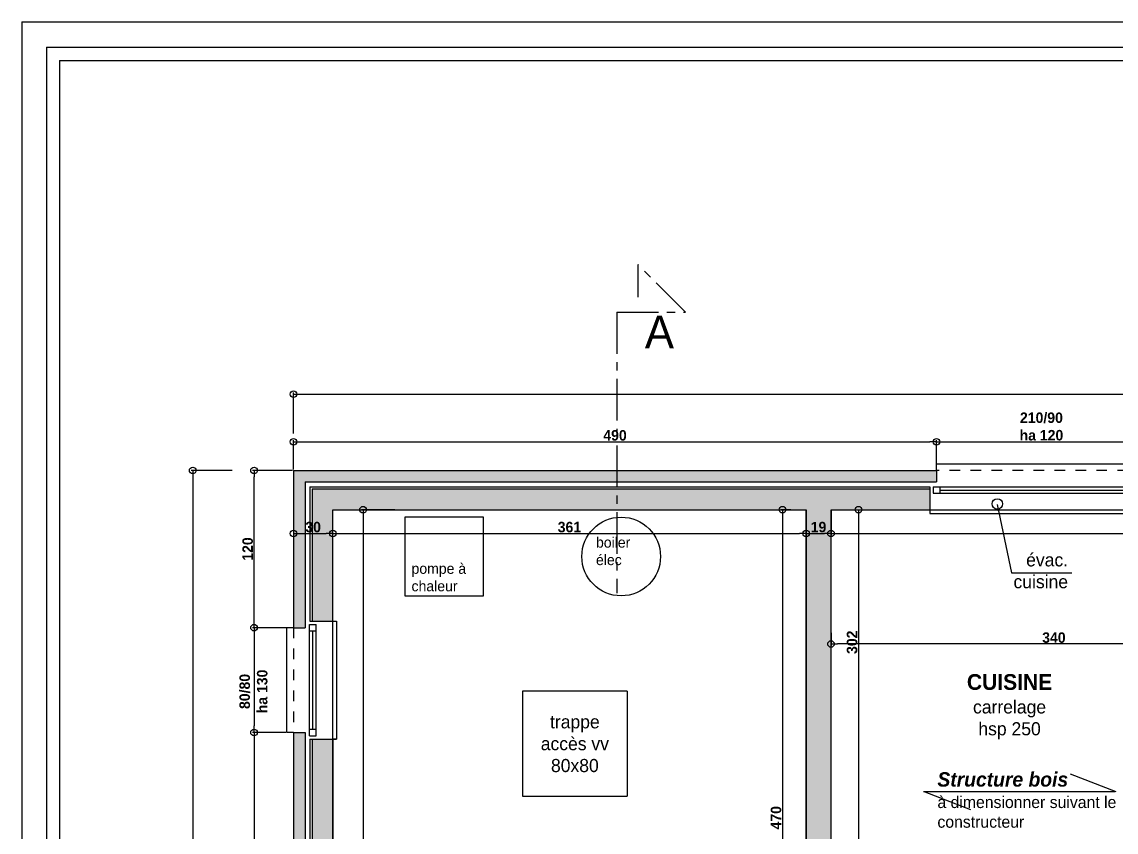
# Model space of a CAD drawing. Header units: millimetres. Extents: x -44462 to 306987, y -116160 to 12874.
# Drawn here: x 4042 to 4877, y -36969 to -36351 of the extents above; entities that cross this region are included whole.
import ezdxf

# ---------------------------------------------------------------- set-up
doc = ezdxf.new("R2010")
doc.units = ezdxf.units.MM
doc.header["$PDMODE"] = 35
doc.header["$PDSIZE"] = 10
doc.linetypes.add('AXES', pattern=[50.8, 31.75, -6.35, 6.35, -6.35])
doc.linetypes.add('TRAIT_4', pattern=[20, 10, -10])
for name, color, linetype in [('400._Implantation', 2, 'Continuous'), ('AVP_HACHURES', 8, 'Continuous'), ('BLANC', 7, 'Continuous'), ('chassis fen.portes', 1, 'Continuous'), ('COTES', 1, 'Continuous'), ('COULEUR 8', 8, 'Continuous'), ('CYAN', 4, 'Continuous'), ('D_______TX', 2, 'Continuous'), ('EGOUTTAGE', 6, 'Continuous'), ('JAUNE', 2, 'Continuous'), ('MURS', 7, 'Continuous'), ('ROUGE', 1, 'Continuous'), ('TEXTE', 1, 'Continuous')]:
    doc.layers.add(name, color=color, linetype=linetype)
doc.layers.add('SURFACE', color=5, linetype='Continuous', plot=False)
doc.styles.add('century', font='GOTHIC.TTF', dxfattribs={"height": 12})
doc.styles.add('CENTURY GOTHIC', font='GOTHIC.TTF')
doc.styles.add('Century Gothic Gras', font='GOTHICB.TTF')
doc.dimstyles.new('1-50', dxfattribs={"dimtxt": 8, "dimasz": 5, "dimexe": 1.25, "dimexo": 0.625, "dimtad": 1, "dimdec": 0, "dimtxsty": 'Century Gothic Gras', "dimblk": 'ORIGIN', "dimcen": 5, "dimclrd": 8, "dimclre": 5, "dimclrt": 6, "dimadec": 0, "dimazin": 0, "dimtfac": 1, "dimtdec": 0, "dimtmove": 0, "dimatfit": 3, "dimfxl": 0, "dimarcsym": 0})

# ---------------------------------------------------------------- blocks, each defined once
blk = doc.blocks.new('_Origin')
at = {"color": 0, "linetype": 'Continuous', "lineweight": -2}
blk.add_line((0, 0), (-1, 0), dxfattribs=at)
blk.add_circle((0, 0), 0.5, dxfattribs=at)
blk = doc.blocks.new('*D184')
at = {"layer": 'COTES', "color": 5, "lineweight": -2}
for p, q in [((4248.61, -36813.08), (4217.9, -36813.08)), ((4243.46, -36893.08), (4217.9, -36893.08))]:
    blk.add_line(p, q, dxfattribs=at)
at = {"layer": 'COTES', "color": 8, "lineweight": -2}
blk.add_line((4219.15, -36818.08), (4219.15, -36888.08), dxfattribs=at)
at = {"layer": 'Defpoints', "color": 0}
for p in [(4249.24, -36813.08), (4219.15, -36893.08), (4244.08, -36893.08)]:
    blk.add_point(p, dxfattribs=at)
at = {"layer": 'COTES', "color": 8, "lineweight": -2, "xscale": 5, "yscale": 5, "zscale": 5}
for p, rotation in [((4219.15, -36813.08), 90), ((4219.15, -36893.08), 270)]:
    blk.add_blockref('_Origin', p, dxfattribs=dict(at, rotation=rotation))
at = {"layer": 'COTES', "color": 6, "insert": (4218.77, -36861.73), "char_height": 8, "attachment_point": 5, "rotation": 90, "style": 'Century Gothic Gras'}
blk.add_mtext('80/80\\Pha 130', dxfattribs=at)
blk = doc.blocks.new('*D185')
at = {"layer": 'COTES', "color": 5, "lineweight": -2}
for p, q in [((4243.46, -36893.08), (4217.9, -36893.08)), ((4248.61, -37403.18), (4217.9, -37403.18))]:
    blk.add_line(p, q, dxfattribs=at)
at = {"layer": 'COTES', "color": 8, "lineweight": -2}
blk.add_line((4219.15, -36898.08), (4219.15, -37398.18), dxfattribs=at)
at = {"layer": 'Defpoints', "color": 0}
for p in [(4244.08, -36893.08), (4219.15, -37403.18), (4249.24, -37403.18)]:
    blk.add_point(p, dxfattribs=at)
at = {"layer": 'COTES', "color": 8, "lineweight": -2, "xscale": 5, "yscale": 5, "zscale": 5}
for p, rotation in [((4219.15, -36893.08), 90), ((4219.15, -37403.18), 270)]:
    blk.add_blockref('_Origin', p, dxfattribs=dict(at, rotation=rotation))
at = {"layer": 'COTES', "color": 6, "insert": (4214.32, -37148.13), "char_height": 8, "attachment_point": 5, "rotation": 90, "style": 'Century Gothic Gras'}
blk.add_mtext('510', dxfattribs=at)
blk = doc.blocks.new('*D186')
at = {"layer": 'COTES', "color": 5, "lineweight": -2}
for p, q in [((4202.37, -36693.08), (4171.12, -36693.08)), ((4202.37, -37403.08), (4171.12, -37403.08))]:
    blk.add_line(p, q, dxfattribs=at)
at = {"layer": 'COTES', "color": 8, "lineweight": -2}
blk.add_line((4172.37, -36698.08), (4172.37, -37398.08), dxfattribs=at)
at = {"layer": 'Defpoints', "color": 0}
for p in [(4249.24, -36693.08), (4172.37, -37403.08), (4257.06, -37403.08)]:
    blk.add_point(p, dxfattribs=at)
at = {"layer": 'COTES', "color": 8, "lineweight": -2, "xscale": 5, "yscale": 5, "zscale": 5}
for p, rotation in [((4172.37, -36693.08), 90), ((4172.37, -37403.08), 270)]:
    blk.add_blockref('_Origin', p, dxfattribs=dict(at, rotation=rotation))
at = {"layer": 'COTES', "color": 6, "insert": (4167.55, -37048.08), "char_height": 8, "attachment_point": 5, "rotation": 90, "style": 'Century Gothic Gras'}
blk.add_mtext('710', dxfattribs=at)
blk = doc.blocks.new('*D84')
at = {"layer": 'COTES', "color": 5, "lineweight": -2}
for p, q in [((4326.67, -36723.08), (4301.04, -36723.08)), ((4279.86, -37373.08), (4303.54, -37373.08))]:
    blk.add_line(p, q, dxfattribs=at)
at = {"layer": 'COTES', "color": 8, "lineweight": -2}
blk.add_line((4302.29, -36728.08), (4302.29, -37368.08), dxfattribs=at)
at = {"layer": 'Defpoints', "color": 0}
for p in [(4327.29, -36723.08), (4279.24, -37373.08), (4302.29, -37373.08)]:
    blk.add_point(p, dxfattribs=at)
at = {"layer": 'COTES', "color": 8, "lineweight": -2, "xscale": 5, "yscale": 5, "zscale": 5}
for p, rotation in [((4302.29, -36723.08), 90), ((4302.29, -37373.08), 270)]:
    blk.add_blockref('_Origin', p, dxfattribs=dict(at, rotation=rotation))
at = {"layer": 'COTES', "color": 6, "insert": (4297.47, -37048.08), "char_height": 8, "attachment_point": 5, "rotation": 90, "style": 'Century Gothic Gras'}
blk.add_mtext('650', dxfattribs=at)
blk = doc.blocks.new('*D187')
at = {"layer": 'COTES', "color": 5, "lineweight": -2}
for p, q in [((4249.24, -36664.96), (4249.24, -36633.71)), ((5709.24, -36664.96), (5709.24, -36633.71))]:
    blk.add_line(p, q, dxfattribs=at)
at = {"layer": 'COTES', "color": 8, "lineweight": -2}
blk.add_line((4254.24, -36634.96), (5704.24, -36634.96), dxfattribs=at)
at = {"layer": 'Defpoints', "color": 0}
for p in [(5709.24, -36634.96), (4249.24, -36693.08), (5709.24, -36693.08)]:
    blk.add_point(p, dxfattribs=at)
at = {"layer": 'COTES', "color": 8, "lineweight": -2, "xscale": 5, "yscale": 5, "zscale": 5, "rotation": 180}
blk.add_blockref('_Origin', (4249.24, -36634.96), dxfattribs=at)
at = {"layer": 'COTES', "color": 8, "lineweight": -2, "xscale": 5, "yscale": 5, "zscale": 5}
blk.add_blockref('_Origin', (5709.24, -36634.96), dxfattribs=at)
at = {"layer": 'COTES', "color": 6, "insert": (4979.24, -36630.13), "char_height": 8, "attachment_point": 5, "style": 'Century Gothic Gras'}
blk.add_mtext('1460', dxfattribs=at)
blk = doc.blocks.new('*D189')
at = {"layer": 'COTES', "color": 5, "lineweight": -2}
for p, q in [((4249.24, -36692.46), (4249.24, -36670.01)), ((4739.74, -36689.96), (4739.74, -36670.01))]:
    blk.add_line(p, q, dxfattribs=at)
at = {"layer": 'COTES', "color": 8, "lineweight": -2}
blk.add_line((4254.24, -36671.26), (4734.74, -36671.26), dxfattribs=at)
at = {"layer": 'Defpoints', "color": 0}
for p in [(4739.74, -36671.26), (4249.24, -36693.08), (4739.74, -36690.58)]:
    blk.add_point(p, dxfattribs=at)
at = {"layer": 'COTES', "color": 8, "lineweight": -2, "xscale": 5, "yscale": 5, "zscale": 5, "rotation": 180}
blk.add_blockref('_Origin', (4249.24, -36671.26), dxfattribs=at)
at = {"layer": 'COTES', "color": 8, "lineweight": -2, "xscale": 5, "yscale": 5, "zscale": 5}
blk.add_blockref('_Origin', (4739.74, -36671.26), dxfattribs=at)
at = {"layer": 'COTES', "color": 6, "insert": (4494.49, -36666.43), "char_height": 8, "attachment_point": 5, "style": 'Century Gothic Gras'}
blk.add_mtext('490', dxfattribs=at)
blk = doc.blocks.new('*D197')
at = {"layer": 'COTES', "color": 5, "lineweight": -2}
for p, q in [((4248.61, -36693.08), (4217.9, -36693.08)), ((4248.61, -36813.08), (4217.9, -36813.08))]:
    blk.add_line(p, q, dxfattribs=at)
at = {"layer": 'COTES', "color": 8, "lineweight": -2}
blk.add_line((4219.15, -36808.08), (4219.15, -36698.08), dxfattribs=at)
at = {"layer": 'Defpoints', "color": 0}
for p in [(4219.15, -36693.08), (4249.24, -36693.08), (4249.24, -36813.08)]:
    blk.add_point(p, dxfattribs=at)
at = {"layer": 'COTES', "color": 8, "lineweight": -2, "xscale": 5, "yscale": 5, "zscale": 5}
for p, rotation in [((4219.15, -36693.08), 90), ((4219.15, -36813.08), 270)]:
    blk.add_blockref('_Origin', p, dxfattribs=dict(at, rotation=rotation))
at = {"layer": 'COTES', "color": 6, "insert": (4214.32, -36753.08), "char_height": 8, "attachment_point": 5, "rotation": 90, "style": 'Century Gothic Gras'}
blk.add_mtext('120', dxfattribs=at)
blk = doc.blocks.new('*D198')
at = {"layer": 'COTES', "color": 5, "lineweight": -2}
for p, q in [((4676.31, -36723.08), (4681.42, -36723.08)), ((4676.31, -37025.32), (4681.42, -37025.32))]:
    blk.add_line(p, q, dxfattribs=at)
at = {"layer": 'COTES', "color": 8, "lineweight": -2}
blk.add_line((4680.17, -36728.08), (4680.17, -37020.32), dxfattribs=at)
at = {"layer": 'Defpoints', "color": 0}
for p in [(4675.69, -36723.08), (4675.69, -37025.32), (4680.17, -37025.32)]:
    blk.add_point(p, dxfattribs=at)
at = {"layer": 'COTES', "color": 8, "lineweight": -2, "xscale": 5, "yscale": 5, "zscale": 5}
for p, rotation in [((4680.17, -36723.08), 90), ((4680.17, -37025.32), 270)]:
    blk.add_blockref('_Origin', p, dxfattribs=dict(at, rotation=rotation))
at = {"layer": 'COTES', "color": 6, "insert": (4675.34, -36824.2), "char_height": 8, "attachment_point": 5, "rotation": 90, "style": 'Century Gothic Gras'}
blk.add_mtext('302', dxfattribs=at)
blk = doc.blocks.new('*D49')
at = {"layer": 'COTES', "color": 5, "lineweight": -2}
for p, q in [((4628.61, -36723.08), (4620.92, -36723.08)), ((4639.61, -37193.08), (4620.92, -37193.08))]:
    blk.add_line(p, q, dxfattribs=at)
at = {"layer": 'COTES', "color": 8, "lineweight": -2}
blk.add_line((4622.17, -36728.08), (4622.17, -37188.08), dxfattribs=at)
at = {"layer": 'Defpoints', "color": 0}
for p in [(4629.24, -36723.08), (4622.17, -37193.08), (4640.24, -37193.08)]:
    blk.add_point(p, dxfattribs=at)
at = {"layer": 'COTES', "color": 8, "lineweight": -2, "xscale": 5, "yscale": 5, "zscale": 5}
for p, rotation in [((4622.17, -36723.08), 90), ((4622.17, -37193.08), 270)]:
    blk.add_blockref('_Origin', p, dxfattribs=dict(at, rotation=rotation))
at = {"layer": 'COTES', "color": 6, "insert": (4617.35, -36958.08), "char_height": 8, "attachment_point": 5, "rotation": 90, "style": 'Century Gothic Gras'}
blk.add_mtext('470', dxfattribs=at)
blk = doc.blocks.new('*D50')
at = {"layer": 'COTES', "color": 5, "lineweight": -2}
for p, q in [((4739.74, -36679.36), (4739.74, -36670.01)), ((4949.74, -36679.36), (4949.74, -36670.01))]:
    blk.add_line(p, q, dxfattribs=at)
at = {"layer": 'COTES', "color": 8, "lineweight": -2}
blk.add_line((4744.74, -36671.26), (4944.74, -36671.26), dxfattribs=at)
at = {"layer": 'Defpoints', "color": 0}
for p in [(4949.74, -36671.26), (4739.74, -36679.98), (4949.74, -36679.98)]:
    blk.add_point(p, dxfattribs=at)
at = {"layer": 'COTES', "color": 8, "lineweight": -2, "xscale": 5, "yscale": 5, "zscale": 5, "rotation": 180}
blk.add_blockref('_Origin', (4739.74, -36671.26), dxfattribs=at)
at = {"layer": 'COTES', "color": 8, "lineweight": -2, "xscale": 5, "yscale": 5, "zscale": 5}
blk.add_blockref('_Origin', (4949.74, -36671.26), dxfattribs=at)
at = {"layer": 'COTES', "color": 6, "insert": (4819.74, -36659.65), "char_height": 8, "attachment_point": 5, "style": 'Century Gothic Gras'}
blk.add_mtext('210/90\\Pha 120', dxfattribs=at)
blk = doc.blocks.new('*D124')
at = {"layer": 'COTES', "color": 5, "lineweight": -2}
for p, q in [((4249.24, -36739.37), (4249.24, -36742.49)), ((4279.24, -36741.24), (4279.24, -36739.99))]:
    blk.add_line(p, q, dxfattribs=at)
at = {"layer": 'COTES', "color": 8, "lineweight": -2}
blk.add_line((4254.24, -36741.24), (4274.24, -36741.24), dxfattribs=at)
at = {"layer": 'Defpoints', "color": 0}
for p in [(4249.24, -36738.74), (4279.24, -36741.24), (4279.24, -36741.24)]:
    blk.add_point(p, dxfattribs=at)
at = {"layer": 'COTES', "color": 8, "lineweight": -2, "xscale": 5, "yscale": 5, "zscale": 5, "rotation": 180}
blk.add_blockref('_Origin', (4249.24, -36741.24), dxfattribs=at)
at = {"layer": 'COTES', "color": 8, "lineweight": -2, "xscale": 5, "yscale": 5, "zscale": 5}
blk.add_blockref('_Origin', (4279.24, -36741.24), dxfattribs=at)
at = {"layer": 'COTES', "color": 6, "insert": (4264.24, -36736.41), "char_height": 8, "attachment_point": 5, "style": 'Century Gothic Gras'}
blk.add_mtext('30', dxfattribs=at)
blk = doc.blocks.new('*D51')
at = {"layer": 'COTES', "color": 5, "lineweight": -2}
for p, q in [((4640.24, -36723.71), (4640.24, -36742.49)), ((4279.24, -36741.24), (4279.24, -36739.99))]:
    blk.add_line(p, q, dxfattribs=at)
at = {"layer": 'COTES', "color": 8, "lineweight": -2}
blk.add_line((4284.24, -36741.24), (4635.24, -36741.24), dxfattribs=at)
at = {"layer": 'Defpoints', "color": 0}
for p in [(4640.24, -36723.08), (4279.24, -36741.24), (4640.24, -36741.24)]:
    blk.add_point(p, dxfattribs=at)
at = {"layer": 'COTES', "color": 8, "lineweight": -2, "xscale": 5, "yscale": 5, "zscale": 5, "rotation": 180}
blk.add_blockref('_Origin', (4279.24, -36741.24), dxfattribs=at)
at = {"layer": 'COTES', "color": 8, "lineweight": -2, "xscale": 5, "yscale": 5, "zscale": 5}
blk.add_blockref('_Origin', (4640.24, -36741.24), dxfattribs=at)
at = {"layer": 'COTES', "color": 6, "insert": (4459.74, -36736.41), "char_height": 8, "attachment_point": 5, "style": 'Century Gothic Gras'}
blk.add_mtext('361', dxfattribs=at)
blk = doc.blocks.new('*D125')
at = {"layer": 'COTES', "color": 5, "lineweight": -2}
for p, q in [((4640.24, -36723.71), (4640.24, -36742.49)), ((4659.24, -36723.71), (4659.24, -36742.49))]:
    blk.add_line(p, q, dxfattribs=at)
at = {"layer": 'COTES', "color": 8, "lineweight": -2}
blk.add_line((4645.24, -36741.24), (4654.24, -36741.24), dxfattribs=at)
at = {"layer": 'Defpoints', "color": 0}
for p in [(4640.24, -36723.08), (4659.24, -36723.08), (4659.24, -36741.24)]:
    blk.add_point(p, dxfattribs=at)
at = {"layer": 'COTES', "color": 8, "lineweight": -2, "xscale": 5, "yscale": 5, "zscale": 5, "rotation": 180}
blk.add_blockref('_Origin', (4640.24, -36741.24), dxfattribs=at)
at = {"layer": 'COTES', "color": 8, "lineweight": -2, "xscale": 5, "yscale": 5, "zscale": 5}
blk.add_blockref('_Origin', (4659.24, -36741.24), dxfattribs=at)
at = {"layer": 'COTES', "color": 6, "insert": (4649.74, -36736.41), "char_height": 8, "attachment_point": 5, "style": 'Century Gothic Gras'}
blk.add_mtext('19', dxfattribs=at)
blk = doc.blocks.new('*D126')
at = {"layer": 'COTES', "color": 5, "lineweight": -2}
for p, q in [((4659.24, -36723.71), (4659.24, -36742.49)), ((5679.24, -36723.71), (5679.24, -36742.49))]:
    blk.add_line(p, q, dxfattribs=at)
at = {"layer": 'COTES', "color": 8, "lineweight": -2}
blk.add_line((4664.24, -36741.24), (5674.24, -36741.24), dxfattribs=at)
at = {"layer": 'Defpoints', "color": 0}
for p in [(4659.24, -36723.08), (5679.24, -36723.08), (5679.24, -36741.24)]:
    blk.add_point(p, dxfattribs=at)
at = {"layer": 'COTES', "color": 8, "lineweight": -2, "xscale": 5, "yscale": 5, "zscale": 5, "rotation": 180}
blk.add_blockref('_Origin', (4659.24, -36741.24), dxfattribs=at)
at = {"layer": 'COTES', "color": 8, "lineweight": -2, "xscale": 5, "yscale": 5, "zscale": 5}
blk.add_blockref('_Origin', (5679.24, -36741.24), dxfattribs=at)
at = {"layer": 'COTES', "color": 6, "insert": (5169.24, -36736.41), "char_height": 8, "attachment_point": 5, "style": 'Century Gothic Gras'}
blk.add_mtext('1020', dxfattribs=at)
blk = doc.blocks.new('*D80')
at = {"layer": 'COTES', "color": 5, "lineweight": -2}
for p, q in [((4659.24, -36817.09), (4659.24, -36826.78)), ((4999.24, -36823.66), (4999.24, -36826.78))]:
    blk.add_line(p, q, dxfattribs=at)
at = {"layer": 'COTES', "color": 8, "lineweight": -2}
blk.add_line((4994.24, -36825.53), (4664.24, -36825.53), dxfattribs=at)
at = {"layer": 'Defpoints', "color": 0}
for p in [(4659.24, -36816.46), (4999.24, -36823.03), (4659.24, -36825.53)]:
    blk.add_point(p, dxfattribs=at)
at = {"layer": 'COTES', "color": 8, "lineweight": -2, "xscale": 5, "yscale": 5, "zscale": 5, "rotation": 180}
blk.add_blockref('_Origin', (4659.24, -36825.53), dxfattribs=at)
at = {"layer": 'COTES', "color": 8, "lineweight": -2, "xscale": 5, "yscale": 5, "zscale": 5}
blk.add_blockref('_Origin', (4999.24, -36825.53), dxfattribs=at)
at = {"layer": 'COTES', "color": 6, "insert": (4829.24, -36820.71), "char_height": 8, "attachment_point": 5, "style": 'Century Gothic Gras'}
blk.add_mtext('340', dxfattribs=at)
blk = doc.blocks.new('PETIT CARTOUCHE_HOR')
at = {"color": 1}
for q in [(0, 1485), (-2100, 10)]:
    blk.add_line((-2100, 1485), q, dxfattribs=at)
at = {"layer": 'chassis fen.portes', "color": 2, "linetype": 'Continuous'}
for q in [(-2081.31, 18), (-20.52, 1465.65)]:
    blk.add_line((-2081.31, 1465.65), q, dxfattribs=at)
at = {"layer": 'chassis fen.portes', "color": 5, "linetype": 'Continuous'}
for q in [(-2071.31, 28), (-30.52, 1455.65)]:
    blk.add_line((-2071.31, 1455.65), q, dxfattribs=at)
at = {"layer": 'chassis fen.portes', "color": 1, "linetype": 'Continuous'}
blk.add_line((-2100, 1420), (-2100, 0), dxfattribs=at)
at = {"style": 'CENTURY GOTHIC'}
for tag, p, height in [('DATE', (-210.16, 171.36), 20), ('DOSSIERN°', (-210.16, 111.51), 20), ('COMMENTAIRE', (-210.16, 95.35), 12), ('COMMENTAIRESUITE', (-210.16, 79.7), 12), ('FEUILLEN°', (-221.99, 32.69), 20), ('TOTALFEUILLES', (-181.65, 32.69), 20), ('ÉCH.', (-103.23, 32.69), 12)]:
    blk.add_attdef(tag, p, '', height=height, dxfattribs=at)

msp = doc.modelspace()

# ---------------------------------------------------------------- hatches: boundary and pattern name
msp.add_hatch(color=254).paths.add_polyline_path([(4249.24, -36813.08), (4258.08, -36813.08), (4258.08, -36701.93), (4495.99, -36701.93), (4495.99, -36693.08), (4249.24, -36693.08)])
h = msp.add_hatch(color=254)
h.paths.add_polyline_path([(4495.99, -36693.08), (4495.99, -36701.93), (4739.74, -36701.93), (4739.74, -36693.08)])
h.paths.add_polyline_path([(4949.74, -36693.08), (4949.74, -36701.93), (5029.24, -36701.93), (5029.24, -36693.08)])
at = {"layer": 'COULEUR 8'}
h = msp.add_hatch(color=253, dxfattribs=at)
h.paths.add_polyline_path([(4279.24, -36723.08), (4495.99, -36723.08), (4495.99, -36707.23), (4263.38, -36707.23), (4263.38, -36808.08), (4279.24, -36808.08)])
h.paths.add_polyline_path([(4279.24, -36898.23), (4263.38, -36898.23), (4263.38, -37388.78), (4279.24, -37388.78), (4279.24, -37373.08)])
h.paths.add_polyline_path([(4659.24, -37373.08), (4659.24, -37354.69, -1), (4651.24, -37354.69, -1), (4659.24, -37354.69), (4659.24, -37273.08), (4640.24, -37273.08), (4640.24, -37373.08), (4549.24, -37373.08), (4549.24, -37388.78), (4688.61, -37388.78), (4688.61, -37373.08)])
h.paths.add_polyline_path([(4256.32, -36730.21), (4272.16, -36730.21), (4272.16, -36742.62), (4256.32, -36742.62)], flags=9)
h.paths.add_polyline_path([(4256.32, -37347.44), (4272.16, -37347.44), (4272.16, -37359.84), (4256.32, -37359.84)], flags=9)
h.paths.add_polyline_path([(4642.25, -37347.44), (4657.23, -37347.44), (4657.23, -37359.84), (4642.25, -37359.84)], flags=24)
h.paths.add_polyline_path([(4669.14, -37396), (4669.14, -37380.16), (4681.54, -37380.16), (4681.54, -37396)], flags=9)
h = msp.add_hatch(color=253, dxfattribs=at)
h.paths.add_polyline_path([(4734.74, -36707.23), (4495.99, -36707.23), (4495.99, -36723.08), (4640.24, -36723.08), (4640.24, -37193.08), (4659.24, -37193.08), (4659.24, -37106.21, -1), (4651.24, -37106.21, -1), (4659.24, -37106.21), (4659.24, -37070.54, -1), (4651.24, -37070.54, -1), (4659.24, -37070.54), (4659.24, -37035.32), (4659.24, -37025.32), (4659.24, -36723.08), (4734.74, -36723.08)])
h.paths.add_polyline_path([(4642.25, -36730.21), (4657.23, -36730.21), (4657.23, -36742.62), (4642.25, -36742.62)], flags=24)
msp.add_hatch(color=254, dxfattribs=at).paths.add_polyline_path([(4258.08, -36893.08), (4249.24, -36893.08), (4249.24, -37403.08), (4289.24, -37403.08), (4289.24, -37394.08), (4258.08, -37394.08)])

# ---------------------------------------------------------------- linework, layer by layer
at = {"layer": 'AVP_HACHURES', "color": 6, "linetype": 'AXES'}
for p, q in [((4548.38, -36572.54), (4511.9, -36536.06)), ((4511.9, -36536.06), (4511.9, -36561.03)), ((4495.99, -36572.54), (4495.99, -36786.77)), ((4495.99, -36572.54), (4548.38, -36572.54))]:
    msp.add_line(p, q, dxfattribs=at)
at = {"layer": 'BLANC'}
for p, q in [((4249.24, -36693.08), (4739.74, -36693.08)), ((4249.24, -36693.08), (4249.24, -36813.08)), ((4739.74, -36693.08), (4739.74, -36701.93)), ((4734.74, -36705.65), (4734.74, -36723.08)), ((4279.24, -36723.08), (4640.24, -36723.08)), ((4279.24, -36808.08), (4279.24, -36723.08)), ((4640.24, -37193.08), (4640.24, -36723.08)), ((4659.24, -36723.08), (4734.74, -36723.08)), ((4659.24, -37025.32), (4659.24, -36723.08)), ((4249.24, -36813.08), (4258.08, -36813.08)), ((4261.8, -36808.08), (4279.24, -36808.08)), ((4249.24, -36893.08), (4249.24, -37403.08)), ((4249.24, -36893.08), (4258.08, -36893.08)), ((4261.8, -36898.23), (4279.24, -36898.23)), ((4279.24, -36898.23), (4279.24, -37373.08))]:
    msp.add_line(p, q, dxfattribs=at)
at = {"layer": 'COULEUR 8', "linetype": 'TRAIT_4', "ltscale": 0.8}
for p, q in [((4949.74, -36693.08), (4739.74, -36693.08)), ((4734.74, -36723.08), (4954.74, -36723.08)), ((4249.24, -36813.08), (4249.24, -36893.08)), ((4279.24, -36898.23), (4279.24, -36808.08))]:
    msp.add_line(p, q, dxfattribs=at)
at = {"layer": 'COULEUR 8'}
for p, q in [((4258.08, -36701.93), (4258.08, -36813.08)), ((4258.08, -36701.93), (4739.74, -36701.93)), ((4261.8, -36705.65), (4261.8, -36808.08)), ((4261.8, -36705.65), (4734.74, -36705.65)), ((4263.38, -36707.23), (4263.38, -36808.08)), ((4263.38, -36707.23), (4734.74, -36707.23)), ((4258.08, -36893.08), (4258.08, -37394.08)), ((4261.8, -36898.23), (4261.8, -37390.36)), ((4263.38, -36898.23), (4263.38, -37390.36))]:
    msp.add_line(p, q, dxfattribs=at)
at = {"layer": 'CYAN'}
for p, q in [((4742.24, -36708.08), (4947.24, -36708.08)), ((4264.08, -36890.58), (4264.08, -36815.58))]:
    msp.add_line(p, q, dxfattribs=at)
at = {"layer": 'D_______TX', "color": 2, "linetype": 'Continuous', "lineweight": -3}
for p, q in [((4876.68, -36938.4), (4841.85, -36924.91)), ((4875.68, -36938.4), (4729.89, -36938.4)), ((4730.89, -36938.4), (4765.72, -36951.89))]:
    msp.add_line(p, q, dxfattribs=at)
at = {"layer": 'EGOUTTAGE', "color": 2}
msp.add_lwpolyline([(4334.07, -36728.8), (4334.07, -36788.8), (4394.07, -36788.8), (4394.07, -36728.8)], close=True, dxfattribs=at)
at = {"layer": 'EGOUTTAGE'}
msp.add_circle((4786.11, -36718.7), 4, dxfattribs=at)
at = {"layer": 'JAUNE'}
for p, q in [((4737.24, -36705.58), (4952.24, -36705.58)), ((4737.24, -36705.58), (4737.24, -36710.58)), ((4742.24, -36705.58), (4742.24, -36710.58)), ((4737.24, -36710.58), (4952.24, -36710.58)), ((4261.58, -36895.58), (4261.58, -36810.58)), ((4261.58, -36810.58), (4266.58, -36810.58)), ((4266.58, -36895.58), (4266.58, -36810.58)), ((4261.58, -36815.58), (4266.58, -36815.58)), ((4261.58, -36890.58), (4266.58, -36890.58)), ((4261.58, -36895.58), (4266.58, -36895.58))]:
    msp.add_line(p, q, dxfattribs=at)
msp.add_circle((4499.21, -36758.8), 30, dxfattribs=at)
at = {"layer": 'ROUGE'}
for p, q in [((4739.74, -36693.08), (4739.74, -36688.08)), ((4739.74, -36688.08), (4949.74, -36688.08)), ((4734.74, -36723.08), (4734.74, -36726.08)), ((4734.74, -36726.08), (4954.74, -36726.08)), ((4244.08, -36893.08), (4244.08, -36813.08)), ((4249.24, -36813.08), (4244.08, -36813.08)), ((4279.24, -36808.08), (4282.08, -36808.08)), ((4282.08, -36808.08), (4282.08, -36898.23)), ((4503.87, -36861.63), (4423.87, -36861.63)), ((4423.87, -36861.63), (4423.87, -36941.63)), ((4503.87, -36861.63), (4503.87, -36941.63)), ((4249.24, -36893.08), (4244.08, -36893.08)), ((4282.08, -36898.23), (4279.24, -36898.23)), ((4279.24, -36898.23), (4282.08, -36898.23)), ((4423.87, -36941.63), (4503.87, -36941.63))]:
    msp.add_line(p, q, dxfattribs=at)
at = {"layer": 'SURFACE'}
msp.add_lwpolyline([(4659.24, -36723.08), (5023.87, -36723.08), (5023.87, -36710.58), (5323.96, -36710.58), (5323.96, -36723.08), (5679.24, -36723.08), (5679.24, -37073.54), (5279.84, -37073.54), (5279.84, -37161.04), (4879.24, -37161.04), (4879.24, -37025.32), (4659.24, -37025.32), (4659.24, -36723.08)], dxfattribs=at)
msp.add_lwpolyline([(4279.24, -36723.08), (4640.24, -36723.08), (4640.24, -37373.08), (4279.24, -37373.08)], close=True, dxfattribs=at)

# ---------------------------------------------------------------- block references
at = {"color": 1}
msp.add_blockref('PETIT CARTOUCHE_HOR', (6142.09, -37835.99), dxfattribs=at)

# ---------------------------------------------------------------- texts
at = {"layer": '400._Implantation', "color": 8, "linetype": 'Continuous', "lineweight": -3, "ltscale": 2, "insert": (4740.41, -36923.33), "char_height": 12, "width": 187.3147, "attachment_point": 1, "style": 'century'}
msp.add_mtext('{\\fCentury Gothic|b1|i1|c0|p34;\\H0.9167x;Structure bois\\P\\pt140;\\fCentury Gothic|b0|i0|c0|p34;\\H0.8182x;à dimensionner suivant le constructeur}', dxfattribs=at)
at = {"layer": 'MURS', "color": 7, "linetype": 'Continuous', "insert": (4517.21, -36575.04), "char_height": 25, "width": 155.7943, "attachment_point": 1, "style": 'century'}
msp.add_mtext('A', dxfattribs=at)
at = {"layer": 'TEXTE', "color": 6, "style": 'CENTURY GOTHIC'}
for s, insert, char_height, width, attachment_point in [('{\\C8;boiler \\Pélec}', (4479.99, -36744.02), 8, 87.7499, 1), ('{\\C8;pompe à \\Pchaleur}', (4339.3, -36764.01), 8, 87.7499, 1), ('{\\fCentury Gothic|b1|i0|c0|p34;\\H1.2x;\\C3;CUISINE\\P\\fCentury Gothic|b0|i0|c0|p34;\\H0.8333x;\\C8;carrelage\\Phsp 250}', (4795.44, -36873.37), 10, 455, 5)]:
    msp.add_mtext(s, dxfattribs=dict(at, insert=insert, char_height=char_height, width=width, attachment_point=attachment_point))
at = {"layer": 'TEXTE', "char_height": 10, "style": 'CENTURY GOTHIC'}
for s, insert, width, attachment_point in [('évac. cuisine', (4840.06, -36756.35), 69.6591, 3), ('trappe \\Paccès vv\\P80x80', (4463.87, -36901.63), 80, 5)]:
    msp.add_mtext(s, dxfattribs=dict(at, insert=insert, width=width, attachment_point=attachment_point))

# ---------------------------------------------------------------- dimensions: what is measured, and where the dimension line sits
at = {"layer": 'COTES'}
for base, p1, p2, picture, middle in [((5709.24, -36634.96), (4249.24, -36693.08), (5709.24, -36693.08), '*D187', (4979.24, -36630.13)), ((4739.73890331, -36671.2590278), (4249.23890331, -36693.08202316), (4739.73890331, -36690.58202316), '*D189', (4494.48890331, -36666.43280414)), ((4279.24, -36741.24), (4249.24, -36738.74), (4279.24, -36741.24), '*D124', (4264.24, -36736.41)), ((4659.24, -36825.53), (4999.24, -36823.03), (4659.24, -36816.46), '*D80', (4829.24, -36820.71))]:
    dim = msp.add_linear_dim(base=base, p1=p1, p2=p2, dimstyle='1-50', dxfattribs=at)
    dim.commit()
    dim.dimension.update_dxf_attribs({"geometry": picture, "text_midpoint": middle})
dim = msp.add_linear_dim(base=(4949.74, -36671.26), p1=(4739.74, -36679.98), p2=(4949.74, -36679.98), text='<>/90\\Pha 120', dimstyle='1-50', dxfattribs=at)
dim.commit()
dim.dimension.update_dxf_attribs({"geometry": '*D50', "text_midpoint": (4819.74, -36671.26), "dimtype": 160})
for base, p1, p2, picture, middle in [((4172.37, -37403.08), (4249.24, -36693.08), (4257.06, -37403.08), '*D186', (4167.55, -37048.08)), ((4302.29, -37373.08), (4327.29, -36723.08), (4279.24, -37373.08), '*D84', (4297.47, -37048.08)), ((4622.17, -37193.08), (4629.24, -36723.08), (4640.24, -37193.08), '*D49', (4617.35, -36958.08))]:
    dim = msp.add_linear_dim(base=base, p1=p1, p2=p2, angle=90, dimstyle='1-50', dxfattribs=at)
    dim.commit()
    dim.dimension.update_dxf_attribs({"geometry": picture, "text_midpoint": middle})
for base, p1, p2, picture, middle in [((4219.15, -36693.08), (4249.24, -36813.08), (4249.24, -36693.08), '*D197', (4214.32, -36753.08)), ((4219.15, -37403.18), (4244.08, -36893.08), (4249.24, -37403.18), '*D185', (4214.32, -37148.13))]:
    dim = msp.add_linear_dim(base=base, p1=p1, p2=p2, angle=90, dimstyle='1-50', override={"dimtmove": 1}, dxfattribs=at)
    dim.commit()
    dim.dimension.update_dxf_attribs({"geometry": picture, "text_midpoint": middle})
dim = msp.add_linear_dim(base=(4680.17, -37025.32), p1=(4675.69, -36723.08), p2=(4675.69, -37025.32), angle=90, dimstyle='1-50', dxfattribs=at)
dim.commit()
dim.dimension.update_dxf_attribs({"geometry": '*D198', "text_midpoint": (4680.17, -36824.2), "dimtype": 160})
for base, p1, p2, picture, middle in [((4640.24, -36741.24), (4279.24, -36741.24), (4640.24, -36723.08), '*D51', (4459.74, -36736.41)), ((4659.24, -36741.24), (4640.24, -36723.08), (4659.24, -36723.08), '*D125', (4649.74, -36736.41)), ((5679.24, -36741.24), (4659.24, -36723.08), (5679.24, -36723.08), '*D126', (5169.24, -36736.41))]:
    dim = msp.add_linear_dim(base=base, p1=p1, p2=p2, dimstyle='1-50', override={"dimtmove": 1}, dxfattribs=at)
    dim.commit()
    dim.dimension.update_dxf_attribs({"geometry": picture, "text_midpoint": middle})
dim = msp.add_linear_dim(base=(4219.15, -36893.08), p1=(4249.24, -36813.08), p2=(4244.08, -36893.08), angle=90, text='<>/80\\Pha 130', dimstyle='1-50', override={"dimtmove": 1}, dxfattribs=at)
dim.commit()
dim.dimension.update_dxf_attribs({"geometry": '*D184', "text_midpoint": (4230.38, -36861.73), "dimtype": 160})

# ---------------------------------------------------------------- leaders
at = {"layer": 'BLANC'}
msp.add_leader([(4786.09, -36719.07), (4796.83, -36771.16), (4842.92, -36771.16)], dimstyle='1-50', override={"dimgap": 0.625, "dimtad": 0}, dxfattribs=at)

doc.saveas('drawing.dxf')
